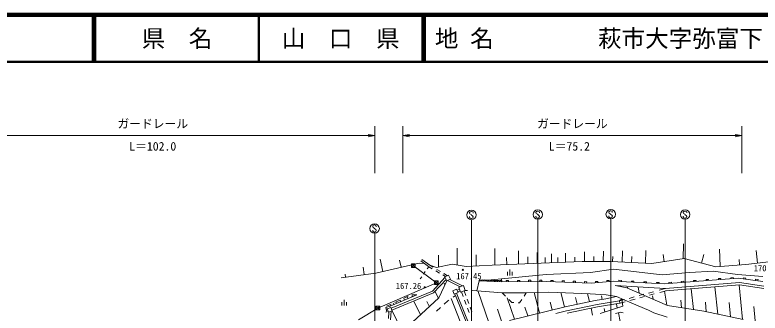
# Model space of a CAD drawing. Units: millimetres, scale not verified. Extents: x 40000 to 680000, y 20000 to 380000.
# Drawn here: x 281213 to 439438, y 316624 to 380000 of the extents above; entities that cross this region are included whole.
import ezdxf
from ezdxf.enums import TextEntityAlignment as Align

# ---------------------------------------------------------------- set-up
doc = ezdxf.new("R2010")
doc.units = ezdxf.units.MM
doc.header["$LTSCALE"] = 1000
for name, color, linetype, lineweight in [('M-BGD', 7, 'Continuous', 13), ('M-STR-STR3', 7, 'Continuous', 13), ('M-STR-STRC', 7, 'Continuous', 13), ('M-TTL', 2, 'Continuous', 140), ('M-TTL-LINE', 7, 'Continuous', 50)]:
    doc.layers.add(name, color=color, linetype=linetype, lineweight=lineweight)
doc.layers.add('M-TTL-TXT', color=7, linetype='Continuous')
doc.styles.add('ＭＳ ゴシック', font='')
doc.styles.get('ＭＳ ゴシック').set_extended_font_data('MS Gothic')

# ---------------------------------------------------------------- blocks, each defined once
blk = doc.blocks.new('open_arrow')
at = {"color": 0, "linetype": 'Continuous', "lineweight": -2}
blk.add_lwpolyline([(7.5, 1.25), (0, 0), (7.5, -1.25)], dxfattribs=at)

msp = doc.modelspace()

# ---------------------------------------------------------------- linework, layer by layer
at = {"layer": 'M-BGD'}
for p, q in [((423081, 328178), (423168, 331345)), ((375128, 326841), (375120, 330439)), ((383129, 326814), (383121, 330363)), ((388128, 327019), (388122, 329877)), ((392128, 327183), (392123, 329488)), ((395127, 327305), (395123, 329197)), ((398127, 327428), (398123, 329366)), ((402127, 327573), (402120, 329613)), ((406127, 327588), (406159, 329758)), ((410125, 327472), (410252, 329874)), ((415119, 327207), (415170, 329943)), ((430944, 326579), (430803, 330213)), ((438917, 327265), (438607, 329930)), ((359339, 325473), (358759, 328101)), ((363236, 326374), (362883, 327898)), ((369051, 326497), (367389, 327707)), ((369286, 326820), (367624, 328031)), ((371129, 326409), (371124, 328943)), ((379129, 326630), (379124, 329009)), ((401636, 327572), (382551, 326791)), ((385581, 328469), (385644, 326917)), ((390128, 327101), (390125, 328615)), ((393794, 327251), (393792, 328440)), ((396461, 327360), (396458, 328411)), ((400127, 327510), (400125, 328529)), ((401636, 327572), (407830, 327594)), ((404127, 327580), (404123, 328641)), ((407830, 327594), (416465, 327136)), ((408127, 327578), (408143, 328677)), ((412122, 327366), (412190, 328648)), ((416465, 327136), (423318, 328215)), ((419096, 327550), (418860, 329044)), ((423318, 328215), (430022, 326439)), ((427003, 327239), (427493, 329086)), ((434976, 328003), (435071, 326861)), ((436396, 326971), (443558, 327805)), ((355399, 324794), (355188, 326356)), ((367084, 327264), (357815, 325120)), ((368094, 327193), (367084, 327264)), ((368771, 326032), (369084, 326475)), ((369800, 326054), (369084, 326475)), ((369286, 326820), (370713, 326324)), ((370004, 326398), (369286, 326820)), ((370713, 326324), (374081, 327010)), ((374081, 327010), (377039, 326531)), ((377039, 326531), (382551, 326791)), ((408279, 325992), (403442, 325262)), ((408279, 325992), (418615, 324764)), ((436396, 326971), (430022, 326439)), ((357815, 325120), (350521, 324135)), ((351435, 324258), (351351, 324884)), ((367257, 323890), (367592, 324363)), ((367966, 324892), (368354, 325442)), ((371393, 325118), (370600, 325583)), ((371612, 325453), (370830, 325913)), ((372645, 324382), (372062, 324724)), ((373097, 324580), (372258, 325073)), ((373309, 324673), (372521, 324327)), ((373678, 323834), (373309, 324673)), ((394017, 324814), (384549, 323918)), ((385793, 325393), (385793, 324643)), ((386293, 325893), (386293, 324643)), ((386793, 324643), (386793, 325393)), ((403442, 325262), (394017, 324814)), ((418615, 324764), (424449, 325258)), ((424449, 325258), (429471, 325562)), ((429471, 325562), (434659, 324808)), ((439989, 324372), (434659, 324808)), ((372560, 324238), (369862, 321279)), ((372758, 323787), (370126, 320901)), ((372890, 323488), (371249, 319839)), ((372382, 322955), (372521, 322668)), ((372521, 324327), (372890, 323488)), ((372890, 323488), (373678, 323834)), ((375739, 322207), (373067, 323566)), ((376257, 322393), (373541, 323774)), ((379288, 321377), (379768, 323459)), ((384613, 323297), (379768, 323459)), ((381587, 323634), (384549, 323918)), ((384549, 323918), (384613, 323297)), ((394068, 323372), (384613, 323297)), ((385557, 323554), (386029, 323558)), ((385557, 323554), (385559, 323304)), ((386029, 323558), (386031, 323308)), ((387920, 323573), (388393, 323577)), ((387920, 323573), (387922, 323323)), ((388393, 323577), (388395, 323327)), ((390284, 323592), (390757, 323595)), ((390284, 323592), (390286, 323342)), ((390757, 323595), (390759, 323345)), ((392648, 323611), (393120, 323614)), ((392648, 323611), (392650, 323361)), ((393120, 323614), (393122, 323364)), ((403562, 323004), (394068, 323372)), ((395027, 323585), (395017, 323335)), ((395027, 323585), (395502, 323566)), ((395502, 323566), (395492, 323317)), ((397400, 323493), (397391, 323243)), ((397400, 323493), (397875, 323474)), ((397875, 323474), (397865, 323225)), ((399774, 323401), (399764, 323151)), ((399774, 323401), (400248, 323383)), ((400248, 323383), (400239, 323133)), ((402147, 323309), (402137, 323059)), ((402147, 323309), (402622, 323291)), ((402622, 323291), (402612, 323041)), ((408379, 323401), (403562, 323004)), ((404504, 323333), (404986, 323372)), ((404504, 323333), (404525, 323083)), ((404986, 323372), (405007, 323123)), ((406913, 323531), (407395, 323571)), ((406913, 323531), (406934, 323282)), ((407395, 323571), (407415, 323322)), ((419037, 322813), (408379, 323401)), ((409459, 323592), (409445, 323342)), ((409459, 323592), (409991, 323562)), ((409991, 323562), (409978, 323313)), ((412123, 323445), (412109, 323195)), ((412123, 323445), (412656, 323415)), ((412656, 323415), (412642, 323166)), ((414787, 323298), (414774, 323048)), ((414787, 323298), (415320, 323268)), ((415320, 323268), (415307, 323019)), ((417452, 323151), (417438, 322901)), ((417452, 323151), (417985, 323121)), ((417985, 323121), (417971, 322872)), ((434812, 324022), (419037, 322813)), ((435048, 323121), (419328, 321854)), ((420069, 323143), (420595, 323183)), ((420069, 323143), (420088, 322893)), ((420595, 323183), (420614, 322934)), ((422698, 323344), (423224, 323384)), ((422698, 323344), (422718, 323095)), ((423224, 323384), (423243, 323135)), ((425328, 323546), (425853, 323586)), ((425328, 323546), (425347, 323296)), ((425853, 323586), (425872, 323337)), ((427957, 323747), (428482, 323787)), ((427957, 323747), (427976, 323498)), ((428482, 323787), (428502, 323538)), ((430586, 323949), (431112, 323989)), ((430586, 323949), (430605, 323699)), ((431112, 323989), (431131, 323740)), ((433215, 324150), (433741, 324190)), ((433215, 324150), (433234, 323901)), ((433741, 324190), (433760, 323941)), ((440003, 323369), (434812, 324022)), ((440241, 322347), (435048, 323121)), ((435881, 324139), (435850, 323891)), ((435881, 324139), (436400, 324074)), ((436400, 324074), (436369, 323826)), ((438477, 323813), (438445, 323565)), ((438477, 323813), (438996, 323748)), ((438996, 323748), (438964, 323500)), ((369862, 321279), (361076, 317677)), ((370435, 321239), (371153, 319751)), ((374980, 321723), (374183, 321365)), ((374183, 321365), (374516, 320625)), ((375312, 320983), (374980, 321723)), ((375587, 321757), (375088, 321482)), ((375723, 321376), (375253, 321116)), ((376456, 322464), (375461, 322108)), ((375461, 322108), (375825, 321092)), ((375825, 321092), (376819, 321447)), ((376819, 321447), (376456, 322464)), ((376612, 321373), (376980, 320362)), ((377321, 321433), (376819, 321447)), ((379288, 321377), (378300, 321405)), ((384689, 320923), (379288, 321377)), ((379566, 321242), (381811, 314616)), ((411123, 322028), (408674, 322488)), ((419328, 321854), (408674, 322488)), ((419748, 318264), (411123, 322028)), ((411346, 321931), (411316, 322138)), ((413751, 320881), (413530, 322199)), ((418021, 321499), (419328, 321854)), ((418153, 321017), (419459, 321371)), ((419158, 321289), (419622, 318319)), ((435031, 322618), (419368, 321355)), ((424824, 321795), (425303, 317370)), ((429832, 322199), (430456, 316396)), ((434981, 322626), (435672, 315288)), ((440229, 321843), (435031, 322618)), ((371249, 319839), (360766, 310265)), ((360887, 318093), (366521, 320527)), ((370126, 320901), (361245, 317260)), ((363710, 319728), (364737, 320190)), ((364509, 320088), (364666, 319725)), ((365491, 320529), (366521, 320527)), ((365515, 320326), (365600, 320129)), ((373811, 319696), (376370, 313246)), ((374252, 320009), (374758, 320368)), ((374516, 320625), (375312, 320983)), ((374758, 320368), (374645, 320683)), ((377439, 313698), (374758, 320368)), ((375132, 320511), (375011, 320847)), ((377810, 313847), (375132, 320511)), ((376047, 321171), (376410, 320173)), ((377252, 319617), (377598, 318665)), ((384689, 320923), (389765, 320933)), ((385376, 320239), (384689, 320923)), ((385733, 319885), (387277, 315323)), ((389765, 320933), (389354, 320218)), ((389765, 320933), (394559, 321071)), ((391451, 320982), (392629, 316649)), ((394559, 321071), (403385, 320726)), ((397107, 320972), (397933, 317968)), ((400269, 319932), (400605, 318514)), ((402792, 320761), (403187, 319042)), ((403385, 320726), (406752, 320530)), ((406660, 319653), (404417, 319294)), ((405775, 320325), (405937, 319537)), ((408931, 320137), (406660, 319653)), ((406752, 320530), (408931, 320137)), ((408931, 320137), (412233, 318717)), ((410112, 319665), (409568, 319205)), ((410303, 318076), (410112, 319665)), ((411612, 319760), (412719, 320060)), ((413760, 320343), (414771, 320617)), ((413876, 319856), (414905, 320135)), ((415740, 320880), (416827, 321175)), ((415923, 320412), (416970, 320696)), ((416708, 319591), (416597, 320260)), ((350615, 318956), (350615, 318206)), ((351115, 319456), (351115, 318206)), ((351615, 318206), (351615, 318956)), ((359985, 317802), (360887, 318093)), ((360136, 318123), (361077, 318546)), ((360926, 318286), (360990, 318137)), ((361545, 318756), (361683, 318437)), ((361890, 318911), (362770, 319306)), ((362259, 318877), (362328, 318715)), ((362976, 319399), (363122, 319058)), ((363838, 319566), (363910, 319399)), ((365885, 319162), (367299, 316231)), ((368697, 319088), (369226, 317991)), ((372390, 318553), (373107, 319197)), ((373107, 319197), (373350, 319369)), ((376692, 319400), (377038, 318449)), ((386759, 318864), (386113, 319506)), ((387145, 318855), (386759, 318864)), ((388377, 318827), (388076, 318834)), ((388856, 319482), (388377, 318827)), ((394842, 318980), (395293, 317309)), ((404417, 319294), (398051, 317992)), ((398330, 317083), (404854, 318460)), ((404854, 318460), (409568, 319205)), ((404945, 317968), (409646, 318711)), ((405448, 316553), (410303, 318076)), ((408946, 318601), (409109, 317701)), ((409568, 319205), (410648, 319498)), ((409568, 319205), (409646, 318711)), ((409699, 318723), (410774, 319015)), ((411779, 319287), (412901, 319592)), ((412233, 318717), (415737, 317257)), ((427495, 317017), (419748, 318264)), ((422764, 317779), (422590, 319389)), ((427985, 316914), (427833, 318950)), ((433146, 315833), (432849, 318844)), ((359968, 316807), (360218, 316865)), ((360218, 316865), (359985, 317802)), ((360277, 317520), (361018, 317821)), ((360555, 316833), (360277, 317520)), ((360609, 316855), (360526, 315481)), ((361297, 317134), (360555, 316833)), ((361071, 317042), (360960, 315190)), ((361018, 317821), (361297, 317134)), ((361310, 317139), (363445, 312712)), ((370742, 317071), (371581, 317825)), ((377323, 317669), (377668, 316723)), ((377872, 317914), (378243, 316896)), ((383674, 317456), (384502, 314942)), ((398051, 317992), (386233, 315065)), ((389455, 317888), (390095, 316021)), ((396076, 316551), (398330, 317083)), ((398439, 316595), (404945, 317968)), ((403536, 317671), (403864, 316200)), ((406330, 317636), (406479, 316876)), ((408701, 316532), (409816, 316813)), ((409402, 316708), (410612, 310068)), ((409816, 316813), (410348, 316650)), ((416908, 316701), (415737, 317257)), ((419701, 315726), (416908, 316701)), ((435843, 315267), (427495, 317017)), ((438143, 318028), (438360, 314968))]:
    msp.add_line(p, q, dxfattribs=at)
at = {"layer": 'M-BGD', "color": 30}
for p, q in [((366230, 327098), (365430, 327098)), ((365430, 327098), (365430, 326298)), ((366230, 327098), (365430, 326298)), ((365430, 327098), (366230, 326298)), ((365430, 326298), (366230, 326298)), ((370714, 323081), (365830, 326698)), ((366230, 326298), (366230, 327098)), ((358263, 317709), (370714, 323081)), ((371114, 323481), (370314, 323481)), ((370314, 323481), (370314, 322681)), ((371114, 323481), (370314, 322681)), ((370314, 323481), (371114, 322681)), ((371114, 322681), (371114, 323481)), ((370314, 322681), (371114, 322681)), ((358663, 318109), (357863, 318109)), ((357863, 318109), (357863, 317309)), ((358663, 318109), (357863, 317309)), ((357863, 318109), (358663, 317309)), ((358663, 317309), (358663, 318109)), ((354133, 315223), (358263, 317709)), ((357863, 317309), (358663, 317309))]:
    msp.add_line(p, q, dxfattribs=at)
at = {"layer": 'M-BGD'}
for centre, radius in [((376327, 325817), 125), ((376327, 325817), 100), ((376327, 325817), 75), ((376327, 325817), 50), ((376327, 325817), 25), ((368228, 322090), 125), ((368228, 322090), 100), ((368228, 322090), 75), ((368228, 322090), 50), ((368228, 322090), 25)]:
    msp.add_circle(centre, radius, dxfattribs=at)
for centre in [(380011, 323451), (380495, 323435), (380980, 323419), (381464, 323402), (381949, 323386), (382433, 323370), (382918, 323353), (383402, 323337), (383887, 323321), (384371, 323305)]:
    msp.add_arc(centre, 242, 358.07658, 178.07658, dxfattribs=at)
at = {"layer": 'M-STR-STR3'}
for p, q in [((357657, 346340), (357657, 356340)), ((363580, 346340), (363580, 356340)), ((435582, 346340), (435582, 356340)), ((357657, 354340), (263324, 354340)), ((363580, 354340), (435582, 354340))]:
    msp.add_line(p, q, dxfattribs=at)
at = {"layer": 'M-STR-STRC'}
for p, q in [((377863, 338177), (377740, 337993)), ((377740, 337993), (377742, 337861)), ((377742, 337013), (377740, 337134)), ((377742, 337861), (377806, 337732)), ((377806, 337732), (378061, 337551)), ((378056, 338243), (377863, 338177)), ((378177, 338241), (378056, 338243)), ((378061, 337551), (378190, 337419)), ((378427, 338122), (378177, 338241)), ((378190, 337419), (378369, 337303)), ((378369, 337303), (378496, 337103)), ((378490, 337990), (378427, 338122)), ((378490, 337861), (378490, 337990)), ((378496, 337103), (378490, 336992)), ((391957, 338250), (391833, 338065)), ((391833, 338065), (391836, 337934)), ((391836, 337086), (391833, 337207)), ((391836, 337934), (391899, 337805)), ((391875, 336983), (391836, 337086)), ((391899, 337805), (392155, 337623)), ((392149, 338315), (391957, 338250)), ((392270, 338313), (392149, 338315)), ((392155, 337623), (392284, 337491)), ((392521, 338194), (392270, 338313)), ((392284, 337491), (392463, 337375)), ((392463, 337375), (392589, 337175)), ((392584, 338063), (392521, 338194)), ((392584, 337065), (392523, 336933)), ((392584, 337934), (392584, 338063)), ((392589, 337175), (392584, 337065)), ((407434, 338322), (407310, 338138)), ((407310, 338138), (407313, 338006)), ((407313, 337158), (407310, 337279)), ((407313, 338006), (407376, 337877)), ((407353, 337055), (407313, 337158)), ((407437, 336945), (407353, 337055)), ((407376, 337877), (407632, 337695)), ((407626, 338388), (407434, 338322)), ((407748, 338385), (407626, 338388)), ((407632, 337695), (407761, 337563)), ((407998, 338267), (407748, 338385)), ((407761, 337563), (407940, 337448)), ((407940, 337448), (408066, 337247)), ((408061, 338135), (407998, 338267)), ((408061, 337137), (408000, 337005)), ((408061, 338006), (408061, 338135)), ((408066, 337247), (408061, 337137)), ((423236, 338250), (423113, 338065)), ((423113, 338065), (423115, 337934)), ((423115, 337086), (423113, 337207)), ((423115, 337934), (423178, 337805)), ((423155, 336983), (423115, 337086)), ((423178, 337805), (423434, 337623)), ((423429, 338315), (423236, 338250)), ((423550, 338313), (423429, 338315)), ((423434, 337623), (423563, 337491)), ((423800, 338194), (423550, 338313)), ((423563, 337491), (423742, 337375)), ((423742, 337375), (423868, 337175)), ((423863, 338063), (423800, 338194)), ((423863, 337065), (423803, 336933)), ((423863, 337934), (423863, 338063)), ((423868, 337175), (423863, 337065)), ((377782, 336911), (377742, 337013)), ((377866, 336800), (377782, 336911)), ((378053, 336739), (377866, 336800)), ((378187, 336739), (378053, 336739)), ((378165, 299418), (378165, 336481)), ((378287, 336768), (378187, 336739)), ((378430, 336861), (378287, 336768)), ((378490, 336992), (378430, 336861)), ((391960, 336872), (391875, 336983)), ((392147, 336812), (391960, 336872)), ((392281, 336812), (392147, 336812)), ((392259, 304474), (392259, 336553)), ((392381, 336841), (392281, 336812)), ((392523, 336933), (392381, 336841)), ((407624, 336884), (407437, 336945)), ((407758, 336884), (407624, 336884)), ((407736, 308492), (407736, 336625)), ((407858, 336913), (407758, 336884)), ((408000, 337005), (407858, 336913)), ((423239, 336872), (423155, 336983)), ((423426, 336812), (423239, 336872)), ((423560, 336812), (423426, 336812)), ((423538, 311018), (423538, 336553)), ((423660, 336841), (423560, 336812)), ((423803, 336933), (423660, 336841)), ((357316, 335286), (357192, 335102)), ((357192, 335102), (357194, 334970)), ((357194, 334122), (357192, 334243)), ((357194, 334970), (357258, 334841)), ((357234, 334019), (357194, 334122)), ((357318, 333909), (357234, 334019)), ((357258, 334841), (357513, 334659)), ((357508, 335352), (357316, 335286)), ((357505, 333848), (357318, 333909)), ((357629, 335349), (357508, 335352)), ((357513, 334659), (357642, 334528)), ((357879, 335231), (357629, 335349)), ((357740, 333877), (357640, 333848)), ((357642, 334528), (357821, 334412)), ((357882, 333969), (357740, 333877)), ((357821, 334412), (357948, 334212)), ((357942, 335099), (357879, 335231)), ((357942, 334101), (357882, 333969)), ((357942, 334970), (357942, 335099)), ((357948, 334212), (357942, 334101)), ((357640, 333848), (357505, 333848)), ((357618, 289908), (357618, 333589))]:
    msp.add_line(p, q, dxfattribs=at)
for centre in [(407718, 337625), (378147, 337480), (392241, 337553), (423520, 337553), (357599, 334589)]:
    msp.add_circle(centre, 1000, dxfattribs=at)
at = {"layer": 'M-TTL'}
msp.add_line((680000, 380000), (40000, 380000), dxfattribs=at)
at = {"layer": 'M-TTL-LINE'}
for p, q in [((297750, 380000), (297750, 370000)), ((298250, 380000), (298250, 370000)), ((333000, 380000), (333000, 370000)), ((367750, 380000), (367750, 370000)), ((368250, 380000), (368250, 370000)), ((40000, 370000), (680000, 370000))]:
    msp.add_line(p, q, dxfattribs=at)

# ---------------------------------------------------------------- block references
at = {"layer": 'M-STR-STR3', "xscale": 193, "yscale": 193, "rotation": 180}
for p in [(357657, 354340), (435582, 354340)]:
    msp.add_blockref('open_arrow', p, dxfattribs=at)
at = {"layer": 'M-STR-STR3', "xscale": 193, "yscale": 193}
msp.add_blockref('open_arrow', (363580, 354340), dxfattribs=at)

# ---------------------------------------------------------------- texts
at = {"layer": 'M-BGD', "style": 'ＭＳ ゴシック'}
for s, p in [('170.18', (438101, 325119)), ('167.45', (374922, 323439)), ('167.26', (362100, 321349))]:
    msp.add_text(s, height=1320, dxfattribs=at).set_placement(p, align=Align.BOTTOM_LEFT)
at = {"layer": 'M-STR-STR3', "style": 'ＭＳ ゴシック'}
for s, p in [('ガードレール', (302990, 357781)), ('ガードレール', (392081, 357781)), ('L＝102.0', (305490, 352992)), ('L＝75.2', (394581, 352992))]:
    msp.add_text(s, height=1833, dxfattribs=at).set_placement(p, align=Align.TOP_LEFT)
at = {"layer": 'M-TTL-TXT', "style": 'ＭＳ ゴシック'}
for s, p in [('県\u3000名', (315625, 375000)), ('山\u3000口\u3000県', (350375, 375000))]:
    msp.add_text(s, height=3666, dxfattribs=at).set_placement(p, align=Align.MIDDLE_CENTER)
for s, p in [('地 名', (370380, 375000)), ('萩市大字弥富下', (405024, 375000))]:
    msp.add_text(s, height=3666, dxfattribs=at).set_placement(p, align=Align.MIDDLE_LEFT)

doc.saveas('drawing.dxf')
